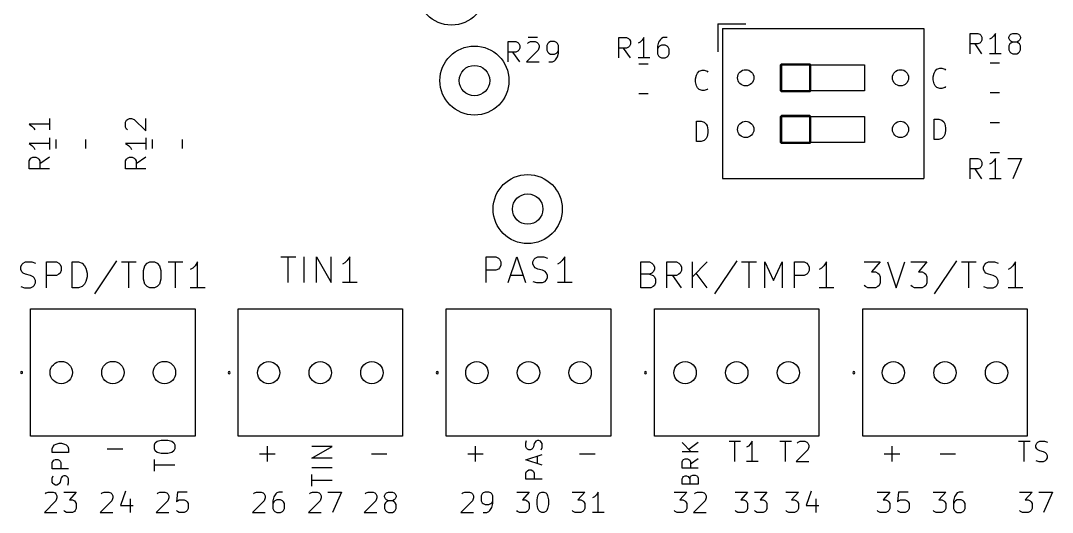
# Model space of a CAD drawing. Extents: x 112 to 236, y -130 to -74.
# Drawn here: x 185 to 235.8, y -130.1 to -105.9 of the extents above; entities that cross this region are included whole.
import ezdxf

# ---------------------------------------------------------------- set-up
doc = ezdxf.new("R2010")
doc.units = 0
doc.layers.add('LYELLOW', color=51, linetype='CONTINUOUS')

msp = doc.modelspace()

# ---------------------------------------------------------------- linework, layer by layer
at = {"layer": 'LYELLOW', "linetype": 'CONTINUOUS'}
for p, q in [((219.3525, -106.0825), (219.3525, -107.4655)), ((219.3525, -106.0825), (220.7355, -106.0825)), ((219.5925, -106.3225), (219.5925, -113.7025)), ((219.5925, -106.3225), (229.4925, -106.3225)), ((229.4925, -106.3225), (229.4925, -113.7025)), ((231.785714, -107.554819), (231.785714, -106.554819)), ((231.785714, -106.554819), (232.166666, -106.554819)), ((232.166666, -106.554819), (232.261904, -106.602438)), ((232.261904, -106.602438), (232.309523, -106.650057)), ((232.309523, -106.650057), (232.357142, -106.745295)), ((233.023809, -106.554819), (232.928571, -106.697676)), ((233.023809, -107.554819), (233.023809, -106.554819)), ((233.690476, -106.745295), (233.738095, -106.650057)), ((233.738095, -106.650057), (233.785714, -106.602438)), ((233.785714, -106.602438), (233.880952, -106.554819)), ((233.880952, -106.554819), (234.071428, -106.554819)), ((234.071428, -106.554819), (234.166666, -106.602438)), ((234.166666, -106.602438), (234.214285, -106.650057)), ((234.214285, -106.650057), (234.261904, -106.745295)), ((209.035714, -107.954819), (209.035714, -106.954819)), ((209.035714, -106.954819), (209.416666, -106.954819)), ((209.416666, -106.954819), (209.511904, -107.002438)), ((209.511904, -107.002438), (209.559523, -107.050057)), ((209.559523, -107.050057), (209.607142, -107.145295)), ((209.607142, -107.145295), (209.607142, -107.288152)), ((209.988095, -107.050057), (210.035714, -107.002438)), ((210.022936, -106.735), (210.477064, -106.735)), ((210.035714, -107.002438), (210.130952, -106.954819)), ((210.130952, -106.954819), (210.369047, -106.954819)), ((210.369047, -106.954819), (210.464285, -107.002438)), ((210.464285, -107.002438), (210.511904, -107.050057)), ((210.511904, -107.050057), (210.559523, -107.145295)), ((210.559523, -107.145295), (210.559523, -107.240533)), ((210.988095, -107.050057), (210.940476, -107.145295)), ((210.940476, -107.145295), (210.940476, -107.38339)), ((211.035714, -107.002438), (210.988095, -107.050057)), ((211.130952, -106.954819), (211.035714, -107.002438)), ((211.321428, -106.954819), (211.130952, -106.954819)), ((211.416666, -107.002438), (211.321428, -106.954819)), ((211.464285, -107.050057), (211.416666, -107.002438)), ((211.511904, -107.145295), (211.464285, -107.050057)), ((211.511904, -107.526247), (211.511904, -107.145295)), ((214.485714, -107.754819), (214.485714, -106.754819)), ((214.485714, -106.754819), (214.866666, -106.754819)), ((214.866666, -106.754819), (214.961904, -106.802438)), ((214.961904, -106.802438), (215.009523, -106.850057)), ((215.009523, -106.850057), (215.057142, -106.945295)), ((215.057142, -107.088152), (215.009523, -107.18339)), ((215.057142, -106.945295), (215.057142, -107.088152)), ((215.533333, -106.992914), (215.438095, -107.040533)), ((215.628571, -106.897676), (215.533333, -106.992914)), ((215.723809, -106.754819), (215.628571, -106.897676)), ((215.723809, -107.754819), (215.723809, -106.754819)), ((216.438095, -106.992914), (216.390476, -107.18339)), ((216.533333, -106.850057), (216.438095, -106.992914)), ((216.580952, -107.135771), (216.485714, -107.18339)), ((216.580952, -106.802438), (216.533333, -106.850057)), ((216.67619, -106.754819), (216.580952, -106.802438)), ((216.771428, -107.135771), (216.580952, -107.135771)), ((216.866666, -106.754819), (216.67619, -106.754819)), ((216.866666, -107.18339), (216.771428, -107.135771)), ((232.166666, -107.078628), (231.785714, -107.078628)), ((232.357142, -107.554819), (232.023809, -107.078628)), ((232.261904, -107.031009), (232.166666, -107.078628)), ((232.309523, -106.98339), (232.261904, -107.031009)), ((232.357142, -106.888152), (232.309523, -106.98339)), ((232.357142, -106.745295), (232.357142, -106.888152)), ((232.833333, -106.792914), (232.738095, -106.840533)), ((232.928571, -106.697676), (232.833333, -106.792914)), ((233.690476, -106.792914), (233.690476, -106.745295)), ((233.738095, -106.888152), (233.690476, -106.792914)), ((233.738095, -107.078628), (233.690476, -107.173866)), ((233.785714, -106.935771), (233.738095, -106.888152)), ((233.785714, -107.031009), (233.738095, -107.078628)), ((233.880952, -106.98339), (233.785714, -106.935771)), ((233.880952, -106.98339), (233.785714, -107.031009)), ((234.071428, -106.98339), (233.880952, -106.98339)), ((234.166666, -106.935771), (234.071428, -106.98339)), ((234.166666, -107.031009), (234.071428, -106.98339)), ((234.214285, -106.888152), (234.166666, -106.935771)), ((234.214285, -107.078628), (234.166666, -107.031009)), ((234.261904, -106.792914), (234.214285, -106.888152)), ((234.261904, -107.173866), (234.214285, -107.078628)), ((234.261904, -106.745295), (234.261904, -106.792914)), ((209.416666, -107.478628), (209.035714, -107.478628)), ((209.607142, -107.954819), (209.273809, -107.478628)), ((209.511904, -107.431009), (209.416666, -107.478628)), ((209.559523, -107.38339), (209.511904, -107.431009)), ((209.607142, -107.288152), (209.559523, -107.38339)), ((210.511904, -107.38339), (209.940476, -107.954819)), ((210.559523, -107.240533), (210.511904, -107.38339)), ((210.940476, -107.38339), (210.988095, -107.478628)), ((210.988095, -107.478628), (211.035714, -107.526247)), ((211.035714, -107.526247), (211.130952, -107.573866)), ((211.130952, -107.573866), (211.321428, -107.573866)), ((211.321428, -107.573866), (211.416666, -107.526247)), ((211.416666, -107.526247), (211.464285, -107.478628)), ((211.464285, -107.478628), (211.511904, -107.38339)), ((211.464285, -107.716723), (211.511904, -107.526247)), ((214.866666, -107.278628), (214.485714, -107.278628)), ((215.057142, -107.754819), (214.723809, -107.278628)), ((214.961904, -107.231009), (214.866666, -107.278628)), ((215.009523, -107.18339), (214.961904, -107.231009)), ((216.390476, -107.18339), (216.390476, -107.564342)), ((216.438095, -107.231009), (216.390476, -107.326247)), ((216.390476, -107.564342), (216.438095, -107.65958)), ((216.485714, -107.18339), (216.438095, -107.231009)), ((216.438095, -107.65958), (216.485714, -107.7072)), ((216.914285, -107.231009), (216.866666, -107.18339)), ((216.866666, -107.7072), (216.914285, -107.65958)), ((216.961904, -107.326247), (216.914285, -107.231009)), ((216.914285, -107.65958), (216.961904, -107.564342)), ((216.961904, -107.564342), (216.961904, -107.326247)), ((233.309523, -107.554819), (232.738095, -107.554819)), ((233.690476, -107.173866), (233.690476, -107.364342)), ((233.690476, -107.364342), (233.738095, -107.45958)), ((233.738095, -107.45958), (233.785714, -107.5072)), ((233.785714, -107.5072), (233.880952, -107.554819)), ((233.880952, -107.554819), (234.071428, -107.554819)), ((234.071428, -107.554819), (234.166666, -107.5072)), ((234.166666, -107.5072), (234.214285, -107.45958)), ((234.214285, -107.45958), (234.261904, -107.364342)), ((234.261904, -107.364342), (234.261904, -107.173866)), ((209.940476, -107.954819), (210.559523, -107.954819)), ((211.035714, -107.954819), (211.22619, -107.954819)), ((211.22619, -107.954819), (211.321428, -107.9072)), ((211.321428, -107.9072), (211.369047, -107.85958)), ((211.369047, -107.85958), (211.464285, -107.716723)), ((216.009523, -107.754819), (215.438095, -107.754819)), ((215.927065, -108.065001), (215.472935, -108.065001)), ((216.485714, -107.7072), (216.580952, -107.754819)), ((216.580952, -107.754819), (216.771428, -107.754819)), ((216.771428, -107.754819), (216.866666, -107.7072)), ((222.4525, -108.1075), (222.457067, -108.084539)), ((222.4525, -109.3775), (222.4525, -108.1075)), ((222.457067, -108.084539), (222.489539, -108.052067)), ((222.489539, -108.052067), (222.5125, -108.0475)), ((222.5125, -108.0475), (223.865833, -108.0475)), ((222.5125, -108.1075), (226.5725, -108.1075)), ((222.5125, -109.3775), (222.5125, -108.1075)), ((223.865833, -108.0475), (223.888794, -108.052067)), ((223.865833, -108.1075), (223.865833, -109.3775)), ((223.888794, -108.052067), (223.921266, -108.084539)), ((223.921266, -108.084539), (223.925833, -108.1075)), ((223.925833, -108.1075), (223.925833, -109.3775)), ((226.5725, -108.1075), (226.5725, -109.3775)), ((233.227065, -108.015001), (232.772935, -108.015001)), ((218.256265, -108.80099), (218.303884, -108.610514)), ((218.303884, -108.610514), (218.351503, -108.515276)), ((218.351503, -108.515276), (218.446741, -108.420038)), ((218.446741, -108.420038), (218.589598, -108.372419)), ((218.589598, -108.372419), (218.684836, -108.372419)), ((218.684836, -108.372419), (218.827693, -108.420038)), ((218.827693, -108.420038), (218.875312, -108.467657)), ((229.956265, -108.70099), (230.003884, -108.510514)), ((230.003884, -108.510514), (230.051503, -108.415276)), ((230.051503, -108.415276), (230.146741, -108.320038)), ((230.146741, -108.320038), (230.289598, -108.272419)), ((230.289598, -108.272419), (230.384836, -108.272419)), ((230.384836, -108.272419), (230.527693, -108.320038)), ((230.527693, -108.320038), (230.575312, -108.367657)), ((218.256265, -108.943847), (218.256265, -108.80099)), ((218.303884, -109.134323), (218.256265, -108.943847)), ((218.351503, -109.229561), (218.303884, -109.134323)), ((229.956265, -108.843847), (229.956265, -108.70099)), ((230.003884, -109.034323), (229.956265, -108.843847)), ((230.051503, -109.129561), (230.003884, -109.034323)), ((230.146741, -109.2248), (230.051503, -109.129561)), ((230.575312, -109.17718), (230.527693, -109.2248)), ((215.927065, -109.534999), (215.472935, -109.534999)), ((218.446741, -109.3248), (218.351503, -109.229561)), ((218.589598, -109.372419), (218.446741, -109.3248)), ((218.684836, -109.372419), (218.589598, -109.372419)), ((218.827693, -109.3248), (218.684836, -109.372419)), ((218.875312, -109.27718), (218.827693, -109.3248)), ((222.457067, -109.400461), (222.4525, -109.3775)), ((222.489539, -109.432933), (222.457067, -109.400461)), ((222.5125, -109.4375), (222.489539, -109.432933)), ((226.5725, -109.3775), (222.5125, -109.3775)), ((223.865833, -109.4375), (222.5125, -109.4375)), ((223.888794, -109.432933), (223.865833, -109.4375)), ((223.921266, -109.400461), (223.888794, -109.432933)), ((223.925833, -109.3775), (223.921266, -109.400461)), ((230.289598, -109.272419), (230.146741, -109.2248)), ((230.384836, -109.272419), (230.289598, -109.272419)), ((230.527693, -109.2248), (230.384836, -109.272419)), ((233.227065, -109.484999), (232.772935, -109.484999)), ((222.4525, -110.6475), (222.457067, -110.624539)), ((222.4525, -111.9175), (222.4525, -110.6475)), ((222.457067, -110.624539), (222.489539, -110.592067)), ((222.489539, -110.592067), (222.5125, -110.5875)), ((222.5125, -110.5875), (223.865833, -110.5875)), ((222.5125, -110.6475), (226.5725, -110.6475)), ((222.5125, -111.9175), (222.5125, -110.6475)), ((223.865833, -110.5875), (223.888794, -110.592067)), ((223.865833, -110.6475), (223.865833, -111.9175)), ((223.888794, -110.592067), (223.921266, -110.624539)), ((223.921266, -110.624539), (223.925833, -110.6475)), ((223.925833, -110.6475), (223.925833, -111.9175)), ((226.5725, -110.6475), (226.5725, -111.9175)), ((186.454819, -111.023809), (185.454819, -111.023809)), ((185.454819, -111.023809), (185.597676, -111.119047)), ((185.597676, -111.119047), (185.692914, -111.214285)), ((185.692914, -111.214285), (185.740533, -111.309523)), ((186.454819, -110.738095), (186.454819, -111.309523)), ((190.204819, -110.928571), (190.252438, -110.833333)), ((190.204819, -111.166666), (190.204819, -110.928571)), ((190.252438, -111.261904), (190.204819, -111.166666)), ((190.252438, -110.833333), (190.300057, -110.785714)), ((190.300057, -110.785714), (190.395295, -110.738095)), ((190.395295, -110.738095), (190.490533, -110.738095)), ((190.490533, -110.738095), (190.63339, -110.785714)), ((190.63339, -110.785714), (191.204819, -111.357142)), ((191.204819, -111.357142), (191.204819, -110.738095)), ((218.303884, -111.872419), (218.303884, -110.872419)), ((218.303884, -110.872419), (218.541979, -110.872419)), ((218.541979, -110.872419), (218.684836, -110.920038)), ((218.684836, -110.920038), (218.780074, -111.015276)), ((218.780074, -111.015276), (218.827693, -111.110514)), ((218.827693, -111.110514), (218.875312, -111.30099)), ((230.003884, -111.772419), (230.003884, -110.772419)), ((230.003884, -110.772419), (230.241979, -110.772419)), ((230.241979, -110.772419), (230.384836, -110.820038)), ((230.384836, -110.820038), (230.480074, -110.915276)), ((230.480074, -110.915276), (230.527693, -111.010514)), ((230.527693, -111.010514), (230.575312, -111.20099)), ((230.575312, -111.20099), (230.575312, -111.343847)), ((233.227068, -110.964995), (232.772938, -110.964995)), ((186.454819, -111.690476), (186.454819, -112.261904)), ((190.300057, -111.309523), (190.252438, -111.261904)), ((191.204819, -111.690476), (191.204819, -112.261904)), ((218.780074, -111.729561), (218.684836, -111.8248)), ((218.827693, -111.634323), (218.780074, -111.729561)), ((218.875312, -111.443847), (218.827693, -111.634323)), ((218.875312, -111.30099), (218.875312, -111.443847)), ((230.384836, -111.7248), (230.241979, -111.772419)), ((230.480074, -111.629561), (230.384836, -111.7248)), ((230.527693, -111.534323), (230.480074, -111.629561)), ((230.575312, -111.343847), (230.527693, -111.534323)), ((186.454819, -111.97619), (185.454819, -111.97619)), ((185.454819, -111.97619), (185.597676, -112.071428)), ((185.597676, -112.071428), (185.692914, -112.166666)), ((185.692914, -112.166666), (185.740533, -112.261904)), ((186.765001, -111.772936), (186.765, -112.227065)), ((188.235, -111.772935), (188.234999, -112.227064)), ((191.204819, -111.97619), (190.204819, -111.97619)), ((190.204819, -111.97619), (190.347676, -112.071428)), ((190.347676, -112.071428), (190.442914, -112.166666)), ((190.442914, -112.166666), (190.490533, -112.261904)), ((191.515001, -111.772936), (191.515, -112.227065)), ((192.985, -111.772935), (192.984999, -112.227064)), ((218.541979, -111.872419), (218.303884, -111.872419)), ((218.684836, -111.8248), (218.541979, -111.872419)), ((222.457067, -111.940461), (222.4525, -111.9175)), ((222.489539, -111.972933), (222.457067, -111.940461)), ((222.5125, -111.9775), (222.489539, -111.972933)), ((226.5725, -111.9175), (222.5125, -111.9175)), ((223.865833, -111.9775), (222.5125, -111.9775)), ((223.888794, -111.972933), (223.865833, -111.9775)), ((223.921266, -111.940461), (223.888794, -111.972933)), ((223.925833, -111.9175), (223.921266, -111.940461)), ((230.241979, -111.772419), (230.003884, -111.772419)), ((185.454819, -112.833333), (185.502438, -112.738095)), ((185.502438, -112.738095), (185.550057, -112.690476)), ((185.550057, -112.690476), (185.645295, -112.642857)), ((185.645295, -112.642857), (185.788152, -112.642857)), ((185.788152, -112.642857), (185.88339, -112.690476)), ((185.88339, -112.690476), (185.931009, -112.738095)), ((185.931009, -112.738095), (185.978628, -112.833333)), ((186.454819, -112.642857), (185.978628, -112.97619)), ((190.204819, -112.833333), (190.252438, -112.738095)), ((190.252438, -112.738095), (190.300057, -112.690476)), ((190.300057, -112.690476), (190.395295, -112.642857)), ((190.395295, -112.642857), (190.538152, -112.642857)), ((190.538152, -112.642857), (190.63339, -112.690476)), ((190.63339, -112.690476), (190.681009, -112.738095)), ((190.681009, -112.738095), (190.728628, -112.833333)), ((191.204819, -112.642857), (190.728628, -112.97619)), ((231.785717, -113.704819), (231.785717, -112.704819)), ((231.785717, -112.704819), (232.166669, -112.704819)), ((232.166669, -112.704819), (232.261907, -112.752438)), ((233.227068, -112.434993), (232.772938, -112.434993)), ((233.023812, -112.704819), (232.928574, -112.847676)), ((233.023812, -113.704819), (233.023812, -112.704819)), ((233.64286, -112.704819), (234.309526, -112.704819)), ((234.309526, -112.704819), (233.880955, -113.704819)), ((185.454819, -113.214285), (185.454819, -112.833333)), ((186.454819, -113.214285), (185.454819, -113.214285)), ((185.978628, -112.833333), (185.978628, -113.214285)), ((190.204819, -113.214285), (190.204819, -112.833333)), ((191.204819, -113.214285), (190.204819, -113.214285)), ((190.728628, -112.833333), (190.728628, -113.214285)), ((232.166669, -113.228628), (231.785717, -113.228628)), ((232.357145, -113.704819), (232.023812, -113.228628)), ((232.261907, -113.181009), (232.166669, -113.228628)), ((232.261907, -112.752438), (232.309526, -112.800057)), ((232.309526, -113.13339), (232.261907, -113.181009)), ((232.309526, -112.800057), (232.357145, -112.895295)), ((232.357145, -113.038152), (232.309526, -113.13339)), ((232.357145, -112.895295), (232.357145, -113.038152)), ((232.833336, -112.942914), (232.738098, -112.990533)), ((232.928574, -112.847676), (232.833336, -112.942914)), ((219.5925, -113.7025), (229.4925, -113.7025)), ((233.309526, -113.704819), (232.738098, -113.704819)), ((185.165238, -117.864794), (185.28619, -117.804318)), ((185.28619, -117.804318), (185.588571, -117.804318)), ((185.588571, -117.804318), (185.77, -117.864794)), ((186.314285, -119.074318), (186.314285, -117.804318)), ((186.314285, -117.804318), (186.798095, -117.804318)), ((186.798095, -117.804318), (186.919047, -117.864794)), ((187.584285, -119.074318), (187.584285, -117.804318)), ((187.584285, -117.804318), (187.886666, -117.804318)), ((187.886666, -117.804318), (188.068095, -117.864794)), ((189.761428, -117.743842), (188.672857, -119.376699)), ((190.003333, -117.804318), (190.729047, -117.804318)), ((190.36619, -119.074318), (190.36619, -117.804318)), ((191.273333, -117.864794), (191.394285, -117.804318)), ((191.394285, -117.804318), (191.63619, -117.804318)), ((191.63619, -117.804318), (191.757142, -117.864794)), ((192.301428, -117.804318), (193.027142, -117.804318)), ((192.664285, -119.074318), (192.664285, -117.804318)), ((193.752856, -117.804318), (193.631904, -117.985746)), ((193.752856, -119.074318), (193.752856, -117.804318)), ((197.854762, -117.549318), (198.580476, -117.549318)), ((198.217619, -118.819318), (198.217619, -117.549318)), ((199.003809, -118.819318), (199.003809, -117.549318)), ((199.608571, -118.819318), (199.608571, -117.549318)), ((199.608571, -117.549318), (200.334286, -118.819318)), ((200.334286, -118.819318), (200.334286, -117.549318)), ((201.120476, -117.730746), (200.999524, -117.851699)), ((201.241428, -117.549318), (201.120476, -117.730746)), ((201.241428, -118.819318), (201.241428, -117.549318)), ((207.953571, -118.819318), (207.953571, -117.549318)), ((207.953571, -117.549318), (208.437381, -117.549318)), ((208.437381, -117.549318), (208.558333, -117.609794)), ((208.558333, -117.609794), (208.61881, -117.67027)), ((208.61881, -117.67027), (208.679286, -117.791222)), ((208.679286, -117.791222), (208.679286, -117.972651)), ((209.042143, -118.819318), (209.465476, -117.549318)), ((209.465476, -117.549318), (209.88881, -118.819318)), ((210.251666, -117.791222), (210.312142, -117.67027)), ((210.251666, -117.912175), (210.251666, -117.791222)), ((210.312142, -117.67027), (210.372619, -117.609794)), ((210.372619, -117.609794), (210.493571, -117.549318)), ((210.493571, -117.549318), (210.795952, -117.549318)), ((210.795952, -117.549318), (210.977381, -117.609794)), ((211.703095, -117.730746), (211.582143, -117.851699)), ((211.824047, -117.549318), (211.703095, -117.730746)), ((211.824047, -118.819318), (211.824047, -117.549318)), ((215.572856, -119.074318), (215.572856, -117.804318)), ((215.572856, -117.804318), (215.99619, -117.804318)), ((215.99619, -117.804318), (216.117142, -117.864794)), ((216.842856, -119.074318), (216.842856, -117.804318)), ((216.842856, -117.804318), (217.326666, -117.804318)), ((217.326666, -117.804318), (217.447618, -117.864794)), ((218.112856, -119.074318), (218.112856, -117.804318)), ((218.838571, -117.804318), (218.112856, -118.530032)), ((220.289999, -117.743842), (219.201428, -119.376699)), ((220.531904, -117.804318), (221.257618, -117.804318)), ((220.894761, -119.074318), (220.894761, -117.804318)), ((221.680951, -119.074318), (221.680951, -117.804318)), ((221.680951, -117.804318), (222.104285, -118.711461)), ((222.104285, -118.711461), (222.527618, -117.804318)), ((222.527618, -117.804318), (222.527618, -119.074318)), ((223.13238, -119.074318), (223.13238, -117.804318)), ((223.13238, -117.804318), (223.61619, -117.804318)), ((223.61619, -117.804318), (223.737142, -117.864794)), ((224.704761, -117.804318), (224.583809, -117.985746)), ((224.704761, -119.074318), (224.704761, -117.804318)), ((226.569047, -117.804318), (227.355238, -117.804318)), ((227.355238, -117.804318), (226.931904, -118.288127)), ((227.718095, -117.804318), (228.141428, -119.074318)), ((228.141428, -119.074318), (228.564762, -117.804318)), ((228.867142, -117.804318), (229.653333, -117.804318)), ((229.653333, -117.804318), (229.229999, -118.288127)), ((231.104761, -117.743842), (230.01619, -119.376699)), ((231.346666, -117.804318), (232.07238, -117.804318)), ((231.709523, -119.074318), (231.709523, -117.804318)), ((232.55619, -117.864794), (232.677142, -117.804318)), ((232.677142, -117.804318), (232.979523, -117.804318)), ((232.979523, -117.804318), (233.160952, -117.864794)), ((234.007618, -117.804318), (233.886666, -117.985746)), ((234.007618, -119.074318), (234.007618, -117.804318)), ((185.044285, -118.046222), (185.104761, -117.92527)), ((185.044285, -118.167175), (185.044285, -118.046222)), ((185.104761, -118.288127), (185.044285, -118.167175)), ((185.104761, -117.92527), (185.165238, -117.864794)), ((185.165238, -118.348603), (185.104761, -118.288127)), ((186.919047, -117.864794), (186.979524, -117.92527)), ((186.979524, -117.92527), (187.04, -118.046222)), ((187.04, -118.227651), (186.979524, -118.348603)), ((187.04, -118.046222), (187.04, -118.227651)), ((188.068095, -117.864794), (188.189047, -117.985746)), ((188.189047, -117.985746), (188.249524, -118.106699)), ((188.249524, -118.106699), (188.31, -118.348603)), ((191.091904, -118.227651), (191.15238, -117.985746)), ((191.091904, -118.650984), (191.091904, -118.227651)), ((191.15238, -117.985746), (191.273333, -117.864794)), ((191.757142, -117.864794), (191.878095, -117.985746)), ((191.878095, -117.985746), (191.938571, -118.227651)), ((191.938571, -118.227651), (191.938571, -118.650984)), ((193.510952, -118.106699), (193.389999, -118.167175)), ((193.631904, -117.985746), (193.510952, -118.106699)), ((200.999524, -117.851699), (200.878571, -117.912175)), ((208.437381, -118.214556), (207.953571, -118.214556)), ((208.558333, -118.15408), (208.437381, -118.214556)), ((208.61881, -118.093603), (208.558333, -118.15408)), ((208.679286, -117.972651), (208.61881, -118.093603)), ((210.312142, -118.033127), (210.251666, -117.912175)), ((210.372619, -118.093603), (210.312142, -118.033127)), ((210.493571, -118.15408), (210.372619, -118.093603)), ((210.735476, -118.214556), (210.493571, -118.15408)), ((210.856428, -118.275032), (210.735476, -118.214556)), ((210.916904, -118.335508), (210.856428, -118.275032)), ((211.582143, -117.851699), (211.46119, -117.912175)), ((216.117142, -117.864794), (216.177618, -117.92527)), ((216.177618, -118.288127), (216.117142, -118.348603)), ((216.177618, -117.92527), (216.238095, -118.046222)), ((216.238095, -118.167175), (216.177618, -118.288127)), ((216.238095, -118.046222), (216.238095, -118.167175)), ((217.447618, -117.864794), (217.508095, -117.92527)), ((217.508095, -117.92527), (217.568571, -118.046222)), ((217.568571, -118.227651), (217.508095, -118.348603)), ((217.568571, -118.046222), (217.568571, -118.227651)), ((223.737142, -117.864794), (223.797619, -117.92527)), ((223.797619, -117.92527), (223.858095, -118.046222)), ((223.858095, -118.227651), (223.797619, -118.348603)), ((223.858095, -118.046222), (223.858095, -118.227651)), ((224.462857, -118.106699), (224.341904, -118.167175)), ((224.583809, -117.985746), (224.462857, -118.106699)), ((226.931904, -118.288127), (227.113333, -118.288127)), ((227.113333, -118.288127), (227.234285, -118.348603)), ((229.229999, -118.288127), (229.411428, -118.288127)), ((229.411428, -118.288127), (229.53238, -118.348603)), ((232.435237, -118.046222), (232.495713, -117.92527)), ((232.435237, -118.167175), (232.435237, -118.046222)), ((232.495713, -118.288127), (232.435237, -118.167175)), ((232.495713, -117.92527), (232.55619, -117.864794)), ((232.55619, -118.348603), (232.495713, -118.288127)), ((233.765714, -118.106699), (233.644761, -118.167175)), ((233.886666, -117.985746), (233.765714, -118.106699)), ((185.28619, -118.40908), (185.165238, -118.348603)), ((185.528095, -118.469556), (185.28619, -118.40908)), ((185.649047, -118.530032), (185.528095, -118.469556)), ((185.709523, -118.590508), (185.649047, -118.530032)), ((185.77, -118.711461), (185.709523, -118.590508)), ((185.709523, -118.953365), (185.77, -118.832413)), ((185.77, -118.832413), (185.77, -118.711461)), ((186.798095, -118.469556), (186.314285, -118.469556)), ((186.919047, -118.40908), (186.798095, -118.469556)), ((186.979524, -118.348603), (186.919047, -118.40908)), ((188.249524, -118.771937), (188.189047, -118.892889)), ((188.31, -118.530032), (188.249524, -118.771937)), ((188.31, -118.348603), (188.31, -118.530032)), ((191.15238, -118.892889), (191.091904, -118.650984)), ((191.938571, -118.650984), (191.878095, -118.892889)), ((201.604286, -118.819318), (200.878571, -118.819318)), ((209.163095, -118.456461), (209.767857, -118.456461)), ((210.251666, -118.758842), (210.433095, -118.819318)), ((210.433095, -118.819318), (210.735476, -118.819318)), ((210.735476, -118.819318), (210.856428, -118.758842)), ((210.856428, -118.758842), (210.916904, -118.698365)), ((210.977381, -118.456461), (210.916904, -118.335508)), ((210.916904, -118.698365), (210.977381, -118.577413)), ((210.977381, -118.577413), (210.977381, -118.456461)), ((212.186905, -118.819318), (211.46119, -118.819318)), ((215.99619, -118.40908), (215.572856, -118.40908)), ((216.117142, -118.348603), (215.99619, -118.40908)), ((215.99619, -118.40908), (216.177618, -118.469556)), ((216.177618, -118.469556), (216.238095, -118.530032)), ((216.238095, -118.530032), (216.298571, -118.650984)), ((216.298571, -118.832413), (216.238095, -118.953365)), ((216.298571, -118.650984), (216.298571, -118.832413)), ((217.326666, -118.469556), (216.842856, -118.469556)), ((217.568571, -119.074318), (217.145237, -118.469556)), ((217.447618, -118.40908), (217.326666, -118.469556)), ((217.508095, -118.348603), (217.447618, -118.40908)), ((218.838571, -119.074318), (218.294285, -118.348603)), ((223.61619, -118.469556), (223.13238, -118.469556)), ((223.737142, -118.40908), (223.61619, -118.469556)), ((223.797619, -118.348603), (223.737142, -118.40908)), ((227.234285, -118.348603), (227.294761, -118.40908)), ((227.294761, -118.40908), (227.355238, -118.530032)), ((227.355238, -118.832413), (227.294761, -118.953365)), ((227.355238, -118.530032), (227.355238, -118.832413)), ((229.53238, -118.348603), (229.592856, -118.40908)), ((229.592856, -118.40908), (229.653333, -118.530032)), ((229.653333, -118.832413), (229.592856, -118.953365)), ((229.653333, -118.530032), (229.653333, -118.832413)), ((232.677142, -118.40908), (232.55619, -118.348603)), ((232.919047, -118.469556), (232.677142, -118.40908)), ((233.039999, -118.530032), (232.919047, -118.469556)), ((233.100475, -118.590508), (233.039999, -118.530032)), ((233.160952, -118.711461), (233.100475, -118.590508)), ((233.100475, -118.953365), (233.160952, -118.832413)), ((233.160952, -118.832413), (233.160952, -118.711461)), ((185.044285, -119.013842), (185.225714, -119.074318)), ((185.225714, -119.074318), (185.528095, -119.074318)), ((185.528095, -119.074318), (185.649047, -119.013842)), ((185.649047, -119.013842), (185.709523, -118.953365)), ((187.886666, -119.074318), (187.584285, -119.074318)), ((188.068095, -119.013842), (187.886666, -119.074318)), ((188.189047, -118.892889), (188.068095, -119.013842)), ((191.273333, -119.013842), (191.15238, -118.892889)), ((191.394285, -119.074318), (191.273333, -119.013842)), ((191.63619, -119.074318), (191.394285, -119.074318)), ((191.757142, -119.013842), (191.63619, -119.074318)), ((191.878095, -118.892889), (191.757142, -119.013842)), ((194.115714, -119.074318), (193.389999, -119.074318)), ((216.056666, -119.074318), (215.572856, -119.074318)), ((216.177618, -119.013842), (216.056666, -119.074318)), ((216.238095, -118.953365), (216.177618, -119.013842)), ((225.067619, -119.074318), (224.341904, -119.074318)), ((226.629523, -119.013842), (226.569047, -118.953365)), ((226.750476, -119.074318), (226.629523, -119.013842)), ((227.113333, -119.074318), (226.750476, -119.074318)), ((227.234285, -119.013842), (227.113333, -119.074318)), ((227.294761, -118.953365), (227.234285, -119.013842)), ((228.927618, -119.013842), (228.867142, -118.953365)), ((229.048571, -119.074318), (228.927618, -119.013842)), ((229.411428, -119.074318), (229.048571, -119.074318)), ((229.53238, -119.013842), (229.411428, -119.074318)), ((229.592856, -118.953365), (229.53238, -119.013842)), ((232.435237, -119.013842), (232.616666, -119.074318)), ((232.616666, -119.074318), (232.919047, -119.074318)), ((232.919047, -119.074318), (233.039999, -119.013842)), ((233.039999, -119.013842), (233.100475, -118.953365)), ((234.370476, -119.074318), (233.644761, -119.074318)), ((185.53, -120.105), (193.63, -120.105)), ((185.53, -126.375), (185.53, -120.105)), ((193.63, -120.105), (193.63, -126.375)), ((195.74, -120.11), (203.84, -120.11)), ((195.74, -126.38), (195.74, -120.11)), ((203.84, -120.11), (203.84, -126.38)), ((205.99, -120.11), (214.09, -120.11)), ((205.99, -126.38), (205.99, -120.11)), ((214.09, -120.11), (214.09, -126.38)), ((216.24, -120.11), (224.34, -120.11)), ((216.24, -126.38), (216.24, -120.11)), ((224.34, -120.11), (224.34, -126.38)), ((226.49, -120.11), (234.59, -120.11)), ((226.49, -126.38), (226.49, -120.11)), ((234.59, -120.11), (234.59, -126.38)), ((193.63, -126.375), (185.53, -126.375)), ((203.84, -126.38), (195.74, -126.38)), ((214.09, -126.38), (205.99, -126.38)), ((224.34, -126.38), (216.24, -126.38)), ((234.59, -126.38), (226.49, -126.38)), ((186.596895, -126.991353), (186.63499, -126.877067)), ((186.63499, -126.877067), (186.71118, -126.800877)), ((186.71118, -126.800877), (186.787371, -126.762782)), ((186.787371, -126.762782), (186.939752, -126.724686)), ((186.939752, -126.724686), (187.054038, -126.724686)), ((187.054038, -126.724686), (187.206419, -126.762782)), ((187.206419, -126.762782), (187.282609, -126.800877)), ((187.282609, -126.800877), (187.3588, -126.877067)), ((187.3588, -126.877067), (187.396895, -126.991353)), ((191.622419, -126.803258), (191.670038, -126.70802)), ((191.622419, -126.993734), (191.622419, -126.803258)), ((191.670038, -126.70802), (191.765276, -126.612782)), ((191.765276, -126.612782), (191.955752, -126.565163)), ((191.955752, -126.565163), (192.289085, -126.565163)), ((192.289085, -126.565163), (192.479561, -126.612782)), ((192.479561, -126.612782), (192.5748, -126.70802)), ((192.5748, -126.70802), (192.622419, -126.803258)), ((192.622419, -126.803258), (192.622419, -126.993734)), ((197.184836, -127.622419), (197.184836, -126.860514)), ((199.372419, -127.45802), (200.372419, -126.886592)), ((200.372419, -126.886592), (199.372419, -126.886592)), ((207.434836, -127.622419), (207.434836, -126.860514)), ((209.906895, -126.703258), (209.94499, -126.588973)), ((209.906895, -126.893735), (209.906895, -126.703258)), ((209.94499, -126.969925), (209.906895, -126.893735)), ((210.287847, -126.893735), (210.249752, -126.969925)), ((210.325942, -126.741354), (210.287847, -126.893735)), ((210.364038, -126.665163), (210.325942, -126.741354)), ((210.402133, -126.627068), (210.364038, -126.665163)), ((210.478323, -126.588973), (210.402133, -126.627068)), ((210.554514, -126.588973), (210.478323, -126.588973)), ((210.630704, -126.627068), (210.554514, -126.588973)), ((210.6688, -126.665163), (210.630704, -126.627068)), ((210.706895, -126.741354), (210.6688, -126.665163)), ((210.6688, -127.046116), (210.706895, -126.93183)), ((210.706895, -126.93183), (210.706895, -126.741354)), ((217.596895, -126.686591), (218.054038, -127.143734)), ((218.396895, -126.686591), (217.939752, -127.029449)), ((219.911027, -126.622419), (220.482455, -126.622419)), ((220.196741, -127.622419), (220.196741, -126.622419)), ((220.863408, -126.860514), (220.76817, -126.908133)), ((220.958646, -126.765276), (220.863408, -126.860514)), ((221.053884, -126.622419), (220.958646, -126.765276)), ((221.053884, -127.622419), (221.053884, -126.622419)), ((222.411027, -126.622419), (222.982455, -126.622419)), ((222.696741, -127.622419), (222.696741, -126.622419)), ((223.26817, -126.717657), (223.315789, -126.670038)), ((223.315789, -126.670038), (223.411027, -126.622419)), ((223.411027, -126.622419), (223.649122, -126.622419)), ((223.649122, -126.622419), (223.74436, -126.670038)), ((223.74436, -126.670038), (223.791979, -126.717657)), ((223.791979, -126.717657), (223.839598, -126.812895)), ((223.839598, -126.908133), (223.791979, -127.05099)), ((223.839598, -126.812895), (223.839598, -126.908133)), ((227.934836, -127.622419), (227.934836, -126.860514)), ((234.161027, -126.622419), (234.732455, -126.622419)), ((234.446741, -127.622419), (234.446741, -126.622419)), ((235.01817, -126.812895), (235.065789, -126.717657)), ((235.01817, -126.908133), (235.01817, -126.812895)), ((235.065789, -127.003371), (235.01817, -126.908133)), ((235.065789, -126.717657), (235.113408, -126.670038)), ((235.113408, -126.670038), (235.208646, -126.622419)), ((235.208646, -126.622419), (235.446741, -126.622419)), ((235.446741, -126.622419), (235.589598, -126.670038)), ((186.596895, -127.181829), (186.596895, -126.991353)), ((187.396895, -127.181829), (186.596895, -127.181829)), ((187.396895, -126.991353), (187.396895, -127.181829)), ((189.303884, -126.991466), (190.065789, -126.991466)), ((191.670038, -127.088972), (191.622419, -126.993734)), ((191.765276, -127.18421), (191.670038, -127.088972)), ((191.955752, -127.231829), (191.765276, -127.18421)), ((192.289085, -127.231829), (191.955752, -127.231829)), ((192.479561, -127.18421), (192.289085, -127.231829)), ((192.5748, -127.088972), (192.479561, -127.18421)), ((192.622419, -126.993734), (192.5748, -127.088972)), ((196.803884, -127.241466), (197.565789, -127.241466)), ((200.372419, -127.45802), (199.372419, -127.45802)), ((202.303884, -127.241466), (203.065789, -127.241466)), ((207.053884, -127.241466), (207.815789, -127.241466)), ((209.906895, -127.541353), (210.706895, -127.274687)), ((209.983085, -127.00802), (209.94499, -126.969925)), ((210.059276, -127.046116), (209.983085, -127.00802)), ((210.135466, -127.046116), (210.059276, -127.046116)), ((210.211657, -127.00802), (210.135466, -127.046116)), ((210.249752, -126.969925), (210.211657, -127.00802)), ((210.478323, -127.73183), (210.478323, -127.350877)), ((212.553884, -127.241466), (213.315789, -127.241466)), ((218.396895, -127.143734), (217.596895, -127.143734)), ((223.791979, -127.05099), (223.220551, -127.622419)), ((227.553884, -127.241466), (228.315789, -127.241466)), ((230.303884, -127.241466), (231.065789, -127.241466)), ((235.113408, -127.05099), (235.065789, -127.003371)), ((235.208646, -127.098609), (235.113408, -127.05099)), ((235.399122, -127.146228), (235.208646, -127.098609)), ((235.49436, -127.193847), (235.399122, -127.146228)), ((235.541979, -127.241466), (235.49436, -127.193847)), ((235.589598, -127.336704), (235.541979, -127.241466)), ((235.541979, -127.52718), (235.589598, -127.431942)), ((235.589598, -127.431942), (235.589598, -127.336704)), ((186.596895, -127.677067), (186.63499, -127.600877)), ((186.596895, -127.981829), (186.596895, -127.677067)), ((187.396895, -127.981829), (186.596895, -127.981829)), ((186.63499, -127.600877), (186.673085, -127.562782)), ((186.673085, -127.562782), (186.749276, -127.524686)), ((186.749276, -127.524686), (186.863561, -127.524686)), ((186.863561, -127.524686), (186.939752, -127.562782)), ((186.939752, -127.562782), (186.977847, -127.600877)), ((186.977847, -127.600877), (187.015942, -127.677067)), ((187.015942, -127.677067), (187.015942, -127.981829)), ((191.622419, -128.088972), (191.622419, -127.517544)), ((192.622419, -127.803258), (191.622419, -127.803258)), ((200.372419, -127.93421), (199.372419, -127.93421)), ((210.706895, -127.80802), (209.906895, -127.541353)), ((217.596895, -127.638972), (217.63499, -127.562782)), ((217.596895, -127.943734), (217.596895, -127.638972)), ((218.396895, -127.943734), (217.596895, -127.943734)), ((217.63499, -127.562782), (217.673085, -127.524687)), ((217.673085, -127.524687), (217.749276, -127.486591)), ((217.749276, -127.486591), (217.863561, -127.486591)), ((217.863561, -127.486591), (217.939752, -127.524687)), ((217.939752, -127.524687), (217.977847, -127.562782)), ((217.977847, -127.562782), (218.015942, -127.638972)), ((218.396895, -127.486591), (218.015942, -127.753258)), ((218.015942, -127.638972), (218.015942, -127.943734)), ((221.339598, -127.622419), (220.76817, -127.622419)), ((223.220551, -127.622419), (223.839598, -127.622419)), ((235.01817, -127.5748), (235.161027, -127.622419)), ((235.161027, -127.622419), (235.399122, -127.622419)), ((235.399122, -127.622419), (235.49436, -127.5748)), ((235.49436, -127.5748), (235.541979, -127.52718)), ((186.596895, -128.438972), (186.63499, -128.324687)), ((186.596895, -128.629449), (186.596895, -128.438972)), ((187.015942, -128.477068), (186.977847, -128.629449)), ((187.054038, -128.400877), (187.015942, -128.477068)), ((187.092133, -128.362782), (187.054038, -128.400877)), ((187.168323, -128.324687), (187.092133, -128.362782)), ((187.244514, -128.324687), (187.168323, -128.324687)), ((187.320704, -128.362782), (187.244514, -128.324687)), ((187.3588, -128.400877), (187.320704, -128.362782)), ((187.396895, -128.477068), (187.3588, -128.400877)), ((187.396895, -128.667544), (187.396895, -128.477068)), ((199.372419, -128.838972), (199.372419, -128.267544)), ((209.906895, -128.188972), (209.94499, -128.112782)), ((209.906895, -128.493734), (209.906895, -128.188972)), ((209.94499, -128.112782), (209.983085, -128.074687)), ((209.983085, -128.074687), (210.059276, -128.036591)), ((210.059276, -128.036591), (210.173561, -128.036591)), ((210.173561, -128.036591), (210.249752, -128.074687)), ((210.249752, -128.074687), (210.287847, -128.112782)), ((210.287847, -128.112782), (210.325942, -128.188972)), ((210.325942, -128.188972), (210.325942, -128.493734)), ((217.596895, -128.477068), (217.63499, -128.400877)), ((217.596895, -128.743734), (217.596895, -128.477068)), ((217.63499, -128.400877), (217.673085, -128.362782)), ((217.673085, -128.362782), (217.749276, -128.324687)), ((217.749276, -128.324687), (217.825466, -128.324687)), ((217.825466, -128.324687), (217.901657, -128.362782)), ((217.901657, -128.362782), (217.939752, -128.400877)), ((217.939752, -128.400877), (217.977847, -128.477068)), ((217.977847, -128.477068), (218.015942, -128.362782)), ((217.977847, -128.477068), (217.977847, -128.743734)), ((218.015942, -128.362782), (218.054038, -128.324687)), ((218.054038, -128.324687), (218.130228, -128.286591)), ((218.130228, -128.286591), (218.244514, -128.286591)), ((218.244514, -128.286591), (218.320704, -128.324687)), ((218.320704, -128.324687), (218.3588, -128.362782)), ((218.3588, -128.362782), (218.396895, -128.438972)), ((218.396895, -128.438972), (218.396895, -128.743734)), ((186.63499, -128.705639), (186.596895, -128.629449)), ((186.673085, -128.743734), (186.63499, -128.705639)), ((186.749276, -128.78183), (186.673085, -128.743734)), ((186.825466, -128.78183), (186.749276, -128.78183)), ((186.901657, -128.743734), (186.825466, -128.78183)), ((186.939752, -128.705639), (186.901657, -128.743734)), ((186.977847, -128.629449), (186.939752, -128.705639)), ((187.3588, -128.78183), (187.396895, -128.667544)), ((200.372419, -128.553258), (199.372419, -128.553258)), ((210.706895, -128.493734), (209.906895, -128.493734)), ((218.396895, -128.743734), (217.596895, -128.743734)), ((186.256265, -129.217657), (186.303884, -129.170038)), ((186.303884, -129.170038), (186.399122, -129.122419)), ((186.399122, -129.122419), (186.637217, -129.122419)), ((186.637217, -129.122419), (186.732455, -129.170038)), ((186.732455, -129.170038), (186.780074, -129.217657)), ((186.780074, -129.217657), (186.827693, -129.312895)), ((186.827693, -129.408133), (186.780074, -129.55099)), ((186.827693, -129.312895), (186.827693, -129.408133)), ((187.161027, -129.122419), (187.780074, -129.122419)), ((187.780074, -129.122419), (187.446741, -129.503371)), ((187.446741, -129.503371), (187.589598, -129.503371)), ((187.589598, -129.503371), (187.684836, -129.55099)), ((189.006265, -129.217657), (189.053884, -129.170038)), ((189.053884, -129.170038), (189.149122, -129.122419)), ((189.149122, -129.122419), (189.387217, -129.122419)), ((189.387217, -129.122419), (189.482455, -129.170038)), ((189.482455, -129.170038), (189.530074, -129.217657)), ((189.530074, -129.217657), (189.577693, -129.312895)), ((189.577693, -129.408133), (189.530074, -129.55099)), ((189.577693, -129.312895), (189.577693, -129.408133)), ((190.196741, -129.0748), (189.958646, -129.789085)), ((190.434836, -129.455752), (190.434836, -130.122419)), ((191.756265, -129.217657), (191.803884, -129.170038)), ((191.803884, -129.170038), (191.899122, -129.122419)), ((191.899122, -129.122419), (192.137217, -129.122419)), ((192.137217, -129.122419), (192.232455, -129.170038)), ((192.232455, -129.170038), (192.280074, -129.217657)), ((192.280074, -129.217657), (192.327693, -129.312895)), ((192.327693, -129.408133), (192.280074, -129.55099)), ((192.327693, -129.312895), (192.327693, -129.408133)), ((192.756265, -129.122419), (192.708646, -129.598609)), ((193.232455, -129.122419), (192.756265, -129.122419)), ((192.756265, -129.55099), (192.851503, -129.503371)), ((192.851503, -129.503371), (193.089598, -129.503371)), ((193.089598, -129.503371), (193.184836, -129.55099)), ((196.506265, -129.217657), (196.553884, -129.170038)), ((196.553884, -129.170038), (196.649122, -129.122419)), ((196.649122, -129.122419), (196.887217, -129.122419)), ((196.887217, -129.122419), (196.982455, -129.170038)), ((196.982455, -129.170038), (197.030074, -129.217657)), ((197.030074, -129.217657), (197.077693, -129.312895)), ((197.077693, -129.408133), (197.030074, -129.55099)), ((197.077693, -129.312895), (197.077693, -129.408133)), ((197.506265, -129.360514), (197.458646, -129.55099)), ((197.601503, -129.217657), (197.506265, -129.360514)), ((197.649122, -129.503371), (197.553884, -129.55099)), ((197.649122, -129.170038), (197.601503, -129.217657)), ((197.74436, -129.122419), (197.649122, -129.170038)), ((197.839598, -129.503371), (197.649122, -129.503371)), ((197.934836, -129.122419), (197.74436, -129.122419)), ((197.934836, -129.55099), (197.839598, -129.503371)), ((199.256265, -129.217657), (199.303884, -129.170038)), ((199.303884, -129.170038), (199.399122, -129.122419)), ((199.399122, -129.122419), (199.637217, -129.122419)), ((199.637217, -129.122419), (199.732455, -129.170038)), ((199.732455, -129.170038), (199.780074, -129.217657)), ((199.780074, -129.217657), (199.827693, -129.312895)), ((199.827693, -129.408133), (199.780074, -129.55099)), ((199.827693, -129.312895), (199.827693, -129.408133)), ((200.161027, -129.122419), (200.827693, -129.122419)), ((200.827693, -129.122419), (200.399122, -130.122419)), ((202.006265, -129.217657), (202.053884, -129.170038)), ((202.053884, -129.170038), (202.149122, -129.122419)), ((202.149122, -129.122419), (202.387217, -129.122419)), ((202.387217, -129.122419), (202.482455, -129.170038)), ((202.482455, -129.170038), (202.530074, -129.217657)), ((202.530074, -129.217657), (202.577693, -129.312895)), ((202.577693, -129.408133), (202.530074, -129.55099)), ((202.577693, -129.312895), (202.577693, -129.408133)), ((202.958646, -129.312895), (203.006265, -129.217657)), ((202.958646, -129.360514), (202.958646, -129.312895)), ((203.006265, -129.455752), (202.958646, -129.360514)), ((203.006265, -129.217657), (203.053884, -129.170038)), ((203.053884, -129.503371), (203.006265, -129.455752)), ((203.053884, -129.170038), (203.149122, -129.122419)), ((203.149122, -129.55099), (203.053884, -129.503371)), ((203.149122, -129.122419), (203.339598, -129.122419)), ((203.339598, -129.122419), (203.434836, -129.170038)), ((203.434836, -129.503371), (203.339598, -129.55099)), ((203.434836, -129.170038), (203.482455, -129.217657)), ((203.482455, -129.455752), (203.434836, -129.503371)), ((203.482455, -129.217657), (203.530074, -129.312895)), ((203.530074, -129.360514), (203.482455, -129.455752)), ((203.530074, -129.312895), (203.530074, -129.360514)), ((206.756265, -129.217657), (206.803884, -129.170038)), ((206.803884, -129.170038), (206.899122, -129.122419)), ((206.899122, -129.122419), (207.137217, -129.122419)), ((207.137217, -129.122419), (207.232455, -129.170038)), ((207.232455, -129.170038), (207.280074, -129.217657)), ((207.280074, -129.217657), (207.327693, -129.312895)), ((207.327693, -129.408133), (207.280074, -129.55099)), ((207.327693, -129.312895), (207.327693, -129.408133)), ((207.756265, -129.217657), (207.708646, -129.312895)), ((207.708646, -129.312895), (207.708646, -129.55099)), ((207.803884, -129.170038), (207.756265, -129.217657)), ((207.899122, -129.122419), (207.803884, -129.170038)), ((208.089598, -129.122419), (207.899122, -129.122419)), ((208.184836, -129.170038), (208.089598, -129.122419)), ((208.232455, -129.217657), (208.184836, -129.170038)), ((208.280074, -129.312895), (208.232455, -129.217657)), ((208.280074, -129.693847), (208.280074, -129.312895)), ((209.458646, -129.122419), (210.077693, -129.122419)), ((210.077693, -129.122419), (209.74436, -129.503371)), ((209.74436, -129.503371), (209.887217, -129.503371)), ((209.887217, -129.503371), (209.982455, -129.55099)), ((210.458646, -129.503371), (210.506265, -129.312895)), ((210.458646, -129.741466), (210.458646, -129.503371)), ((210.506265, -129.312895), (210.553884, -129.217657)), ((210.553884, -129.217657), (210.601503, -129.170038)), ((210.601503, -129.170038), (210.696741, -129.122419)), ((210.696741, -129.122419), (210.791979, -129.122419)), ((210.791979, -129.122419), (210.887217, -129.170038)), ((210.887217, -129.170038), (210.934836, -129.217657)), ((210.934836, -129.217657), (210.982455, -129.312895)), ((210.982455, -129.312895), (211.030074, -129.503371)), ((211.030074, -129.503371), (211.030074, -129.741466)), ((212.190476, -129.122419), (212.809523, -129.122419)), ((212.809523, -129.122419), (212.47619, -129.503371)), ((212.47619, -129.503371), (212.619047, -129.503371)), ((212.619047, -129.503371), (212.714285, -129.55099)), ((213.285714, -129.360514), (213.190476, -129.408133)), ((213.380952, -129.265276), (213.285714, -129.360514)), ((213.47619, -129.122419), (213.380952, -129.265276)), ((213.47619, -130.122419), (213.47619, -129.122419)), ((217.208646, -129.122419), (217.827693, -129.122419)), ((217.827693, -129.122419), (217.49436, -129.503371)), ((217.49436, -129.503371), (217.637217, -129.503371)), ((217.637217, -129.503371), (217.732455, -129.55099)), ((218.208646, -129.217657), (218.256265, -129.170038)), ((218.256265, -129.170038), (218.351503, -129.122419)), ((218.351503, -129.122419), (218.589598, -129.122419)), ((218.589598, -129.122419), (218.684836, -129.170038)), ((218.684836, -129.170038), (218.732455, -129.217657)), ((218.732455, -129.217657), (218.780074, -129.312895)), ((218.780074, -129.408133), (218.732455, -129.55099)), ((218.780074, -129.312895), (218.780074, -129.408133)), ((220.208646, -129.122419), (220.827693, -129.122419)), ((220.827693, -129.122419), (220.49436, -129.503371)), ((220.49436, -129.503371), (220.637217, -129.503371)), ((220.637217, -129.503371), (220.732455, -129.55099)), ((221.161027, -129.122419), (221.780074, -129.122419)), ((221.780074, -129.122419), (221.446741, -129.503371)), ((221.446741, -129.503371), (221.589598, -129.503371)), ((221.589598, -129.503371), (221.684836, -129.55099)), ((222.708646, -129.122419), (223.327693, -129.122419)), ((223.327693, -129.122419), (222.99436, -129.503371)), ((222.99436, -129.503371), (223.137217, -129.503371)), ((223.137217, -129.503371), (223.232455, -129.55099)), ((223.946741, -129.0748), (223.708646, -129.789085)), ((224.184836, -129.455752), (224.184836, -130.122419)), ((227.208646, -129.122419), (227.827693, -129.122419)), ((227.827693, -129.122419), (227.49436, -129.503371)), ((227.49436, -129.503371), (227.637217, -129.503371)), ((227.637217, -129.503371), (227.732455, -129.55099)), ((228.256265, -129.122419), (228.208646, -129.598609)), ((228.732455, -129.122419), (228.256265, -129.122419)), ((228.256265, -129.55099), (228.351503, -129.503371)), ((228.351503, -129.503371), (228.589598, -129.503371)), ((228.589598, -129.503371), (228.684836, -129.55099)), ((229.958646, -129.122419), (230.577693, -129.122419)), ((230.577693, -129.122419), (230.24436, -129.503371)), ((230.24436, -129.503371), (230.387217, -129.503371)), ((230.387217, -129.503371), (230.482455, -129.55099)), ((231.006265, -129.360514), (230.958646, -129.55099)), ((231.101503, -129.217657), (231.006265, -129.360514)), ((231.149122, -129.503371), (231.053884, -129.55099)), ((231.149122, -129.170038), (231.101503, -129.217657)), ((231.24436, -129.122419), (231.149122, -129.170038)), ((231.339598, -129.503371), (231.149122, -129.503371)), ((231.434836, -129.122419), (231.24436, -129.122419)), ((231.434836, -129.55099), (231.339598, -129.503371)), ((234.208646, -129.122419), (234.827693, -129.122419)), ((234.827693, -129.122419), (234.49436, -129.503371)), ((234.49436, -129.503371), (234.637217, -129.503371)), ((234.637217, -129.503371), (234.732455, -129.55099)), ((235.161027, -129.122419), (235.827693, -129.122419)), ((235.827693, -129.122419), (235.399122, -130.122419)), ((186.780074, -129.55099), (186.208646, -130.122419)), ((187.684836, -129.55099), (187.732455, -129.598609)), ((187.732455, -129.598609), (187.780074, -129.693847)), ((187.780074, -129.931942), (187.732455, -130.02718)), ((187.780074, -129.693847), (187.780074, -129.931942)), ((189.530074, -129.55099), (188.958646, -130.122419)), ((189.958646, -129.789085), (190.577693, -129.789085)), ((192.280074, -129.55099), (191.708646, -130.122419)), ((192.708646, -129.598609), (192.756265, -129.55099)), ((193.184836, -129.55099), (193.232455, -129.598609)), ((193.232455, -129.598609), (193.280074, -129.693847)), ((193.280074, -129.931942), (193.232455, -130.02718)), ((193.280074, -129.693847), (193.280074, -129.931942)), ((197.030074, -129.55099), (196.458646, -130.122419)), ((197.458646, -129.55099), (197.458646, -129.931942)), ((197.506265, -129.598609), (197.458646, -129.693847)), ((197.458646, -129.931942), (197.506265, -130.02718)), ((197.553884, -129.55099), (197.506265, -129.598609)), ((197.982455, -129.598609), (197.934836, -129.55099)), ((198.030074, -129.693847), (197.982455, -129.598609)), ((197.982455, -130.02718), (198.030074, -129.931942)), ((198.030074, -129.931942), (198.030074, -129.693847)), ((199.780074, -129.55099), (199.208646, -130.122419)), ((202.530074, -129.55099), (201.958646, -130.122419)), ((203.006265, -129.646228), (202.958646, -129.741466)), ((202.958646, -129.741466), (202.958646, -129.931942)), ((202.958646, -129.931942), (203.006265, -130.02718)), ((203.053884, -129.598609), (203.006265, -129.646228)), ((203.149122, -129.55099), (203.053884, -129.598609)), ((203.339598, -129.55099), (203.149122, -129.55099)), ((203.434836, -129.598609), (203.339598, -129.55099)), ((203.482455, -129.646228), (203.434836, -129.598609)), ((203.530074, -129.741466), (203.482455, -129.646228)), ((203.482455, -130.02718), (203.530074, -129.931942)), ((203.530074, -129.931942), (203.530074, -129.741466)), ((207.280074, -129.55099), (206.708646, -130.122419)), ((207.708646, -129.55099), (207.756265, -129.646228)), ((207.756265, -129.646228), (207.803884, -129.693847)), ((207.803884, -129.693847), (207.899122, -129.741466)), ((207.899122, -129.741466), (208.089598, -129.741466)), ((208.089598, -129.741466), (208.184836, -129.693847)), ((208.137217, -130.02718), (208.232455, -129.884323)), ((208.184836, -129.693847), (208.232455, -129.646228)), ((208.232455, -129.646228), (208.280074, -129.55099)), ((208.232455, -129.884323), (208.280074, -129.693847)), ((209.982455, -129.55099), (210.030074, -129.598609)), ((210.030074, -129.598609), (210.077693, -129.693847)), ((210.077693, -129.931942), (210.030074, -130.02718)), ((210.077693, -129.693847), (210.077693, -129.931942)), ((210.506265, -129.931942), (210.458646, -129.741466)), ((210.553884, -130.02718), (210.506265, -129.931942)), ((210.982455, -129.931942), (210.934836, -130.02718)), ((211.030074, -129.741466), (210.982455, -129.931942)), ((212.714285, -129.55099), (212.761904, -129.598609)), ((212.761904, -129.598609), (212.809523, -129.693847)), ((212.809523, -129.931942), (212.761904, -130.02718)), ((212.809523, -129.693847), (212.809523, -129.931942)), ((217.732455, -129.55099), (217.780074, -129.598609)), ((217.780074, -129.598609), (217.827693, -129.693847)), ((217.827693, -129.931942), (217.780074, -130.02718)), ((217.827693, -129.693847), (217.827693, -129.931942)), ((218.732455, -129.55099), (218.161027, -130.122419)), ((220.732455, -129.55099), (220.780074, -129.598609)), ((220.780074, -129.598609), (220.827693, -129.693847)), ((220.827693, -129.931942), (220.780074, -130.02718)), ((220.827693, -129.693847), (220.827693, -129.931942)), ((221.684836, -129.55099), (221.732455, -129.598609)), ((221.732455, -129.598609), (221.780074, -129.693847)), ((221.780074, -129.931942), (221.732455, -130.02718)), ((221.780074, -129.693847), (221.780074, -129.931942)), ((223.232455, -129.55099), (223.280074, -129.598609)), ((223.280074, -129.598609), (223.327693, -129.693847)), ((223.327693, -129.931942), (223.280074, -130.02718)), ((223.327693, -129.693847), (223.327693, -129.931942)), ((223.708646, -129.789085), (224.327693, -129.789085)), ((227.732455, -129.55099), (227.780074, -129.598609)), ((227.780074, -129.598609), (227.827693, -129.693847)), ((227.827693, -129.931942), (227.780074, -130.02718)), ((227.827693, -129.693847), (227.827693, -129.931942)), ((228.208646, -129.598609), (228.256265, -129.55099)), ((228.684836, -129.55099), (228.732455, -129.598609)), ((228.732455, -129.598609), (228.780074, -129.693847)), ((228.780074, -129.931942), (228.732455, -130.02718)), ((228.780074, -129.693847), (228.780074, -129.931942)), ((230.482455, -129.55099), (230.530074, -129.598609)), ((230.530074, -129.598609), (230.577693, -129.693847)), ((230.577693, -129.931942), (230.530074, -130.02718)), ((230.577693, -129.693847), (230.577693, -129.931942)), ((230.958646, -129.55099), (230.958646, -129.931942)), ((231.006265, -129.598609), (230.958646, -129.693847)), ((230.958646, -129.931942), (231.006265, -130.02718)), ((231.053884, -129.55099), (231.006265, -129.598609)), ((231.482455, -129.598609), (231.434836, -129.55099)), ((231.530074, -129.693847), (231.482455, -129.598609)), ((231.482455, -130.02718), (231.530074, -129.931942)), ((231.530074, -129.931942), (231.530074, -129.693847)), ((234.732455, -129.55099), (234.780074, -129.598609)), ((234.780074, -129.598609), (234.827693, -129.693847)), ((234.827693, -129.931942), (234.780074, -130.02718)), ((234.827693, -129.693847), (234.827693, -129.931942)), ((186.208646, -130.122419), (186.827693, -130.122419)), ((187.208646, -130.0748), (187.161027, -130.02718)), ((187.303884, -130.122419), (187.208646, -130.0748)), ((187.589598, -130.122419), (187.303884, -130.122419)), ((187.684836, -130.0748), (187.589598, -130.122419)), ((187.732455, -130.02718), (187.684836, -130.0748)), ((188.958646, -130.122419), (189.577693, -130.122419)), ((191.708646, -130.122419), (192.327693, -130.122419)), ((192.756265, -130.0748), (192.708646, -130.02718)), ((192.851503, -130.122419), (192.756265, -130.0748)), ((193.089598, -130.122419), (192.851503, -130.122419)), ((193.184836, -130.0748), (193.089598, -130.122419)), ((193.232455, -130.02718), (193.184836, -130.0748)), ((196.458646, -130.122419), (197.077693, -130.122419)), ((197.506265, -130.02718), (197.553884, -130.0748)), ((197.553884, -130.0748), (197.649122, -130.122419)), ((197.649122, -130.122419), (197.839598, -130.122419)), ((197.839598, -130.122419), (197.934836, -130.0748)), ((197.934836, -130.0748), (197.982455, -130.02718)), ((199.208646, -130.122419), (199.827693, -130.122419)), ((201.958646, -130.122419), (202.577693, -130.122419)), ((203.006265, -130.02718), (203.053884, -130.0748)), ((203.053884, -130.0748), (203.149122, -130.122419)), ((203.149122, -130.122419), (203.339598, -130.122419)), ((203.339598, -130.122419), (203.434836, -130.0748)), ((203.434836, -130.0748), (203.482455, -130.02718)), ((206.708646, -130.122419), (207.327693, -130.122419)), ((207.803884, -130.122419), (207.99436, -130.122419)), ((207.99436, -130.122419), (208.089598, -130.0748)), ((208.089598, -130.0748), (208.137217, -130.02718)), ((209.506265, -130.0748), (209.458646, -130.02718)), ((209.601503, -130.122419), (209.506265, -130.0748)), ((209.887217, -130.122419), (209.601503, -130.122419)), ((209.982455, -130.0748), (209.887217, -130.122419)), ((210.030074, -130.02718), (209.982455, -130.0748)), ((210.601503, -130.0748), (210.553884, -130.02718)), ((210.696741, -130.122419), (210.601503, -130.0748)), ((210.791979, -130.122419), (210.696741, -130.122419)), ((210.887217, -130.0748), (210.791979, -130.122419)), ((210.934836, -130.02718), (210.887217, -130.0748)), ((212.238095, -130.0748), (212.190476, -130.02718)), ((212.333333, -130.122419), (212.238095, -130.0748)), ((212.619047, -130.122419), (212.333333, -130.122419)), ((212.714285, -130.0748), (212.619047, -130.122419)), ((212.761904, -130.02718), (212.714285, -130.0748)), ((213.761904, -130.122419), (213.190476, -130.122419)), ((217.256265, -130.0748), (217.208646, -130.02718)), ((217.351503, -130.122419), (217.256265, -130.0748)), ((217.637217, -130.122419), (217.351503, -130.122419)), ((217.732455, -130.0748), (217.637217, -130.122419)), ((217.780074, -130.02718), (217.732455, -130.0748)), ((218.161027, -130.122419), (218.780074, -130.122419)), ((220.256265, -130.0748), (220.208646, -130.02718)), ((220.351503, -130.122419), (220.256265, -130.0748)), ((220.637217, -130.122419), (220.351503, -130.122419)), ((220.732455, -130.0748), (220.637217, -130.122419)), ((220.780074, -130.02718), (220.732455, -130.0748)), ((221.208646, -130.0748), (221.161027, -130.02718)), ((221.303884, -130.122419), (221.208646, -130.0748)), ((221.589598, -130.122419), (221.303884, -130.122419)), ((221.684836, -130.0748), (221.589598, -130.122419)), ((221.732455, -130.02718), (221.684836, -130.0748)), ((222.756265, -130.0748), (222.708646, -130.02718)), ((222.851503, -130.122419), (222.756265, -130.0748)), ((223.137217, -130.122419), (222.851503, -130.122419)), ((223.232455, -130.0748), (223.137217, -130.122419)), ((223.280074, -130.02718), (223.232455, -130.0748)), ((227.256265, -130.0748), (227.208646, -130.02718)), ((227.351503, -130.122419), (227.256265, -130.0748)), ((227.637217, -130.122419), (227.351503, -130.122419)), ((227.732455, -130.0748), (227.637217, -130.122419)), ((227.780074, -130.02718), (227.732455, -130.0748)), ((228.256265, -130.0748), (228.208646, -130.02718)), ((228.351503, -130.122419), (228.256265, -130.0748)), ((228.589598, -130.122419), (228.351503, -130.122419)), ((228.684836, -130.0748), (228.589598, -130.122419)), ((228.732455, -130.02718), (228.684836, -130.0748)), ((230.006265, -130.0748), (229.958646, -130.02718)), ((230.101503, -130.122419), (230.006265, -130.0748)), ((230.387217, -130.122419), (230.101503, -130.122419)), ((230.482455, -130.0748), (230.387217, -130.122419)), ((230.530074, -130.02718), (230.482455, -130.0748)), ((231.006265, -130.02718), (231.053884, -130.0748)), ((231.053884, -130.0748), (231.149122, -130.122419)), ((231.149122, -130.122419), (231.339598, -130.122419)), ((231.339598, -130.122419), (231.434836, -130.0748)), ((231.434836, -130.0748), (231.482455, -130.02718)), ((234.256265, -130.0748), (234.208646, -130.02718)), ((234.351503, -130.122419), (234.256265, -130.0748)), ((234.637217, -130.122419), (234.351503, -130.122419)), ((234.732455, -130.0748), (234.637217, -130.122419)), ((234.780074, -130.02718), (234.732455, -130.0748))]:
    msp.add_line(p, q, dxfattribs=at)
at = {"layer": 'LYELLOW'}
for centre, radius in [((206.25, -104.45), 1.7), ((207.38, -108.88), 1.7), ((207.38, -108.88), 0.75), ((220.7325, -108.7425), 0.4), ((228.3525, -108.7425), 0.4), ((220.7325, -111.2825), 0.4), ((228.3525, -111.2825), 0.4), ((210, -115.2), 1.7), ((210, -115.2), 0.75), ((187.04, -123.245), 0.55), ((189.58, -123.245), 0.55), ((192.12, -123.245), 0.55), ((197.25, -123.25), 0.55), ((199.79, -123.25), 0.55), ((202.33, -123.25), 0.55), ((207.5, -123.25), 0.55), ((210.04, -123.25), 0.55), ((212.58, -123.25), 0.55), ((217.75, -123.25), 0.55), ((220.29, -123.25), 0.55), ((222.83, -123.25), 0.55), ((228, -123.25), 0.55), ((230.54, -123.25), 0.55), ((233.08, -123.25), 0.55)]:
    msp.add_circle(centre, radius, dxfattribs=at)
for centre, start, end in [((185.09, -123.245), 0, 180), ((185.09, -123.245), -180, 0), ((195.3, -123.25), 0, 180), ((195.3, -123.25), -180, 0), ((205.55, -123.25), 0, 180), ((205.55, -123.25), -180, 0), ((215.8, -123.25), 0, 180), ((215.8, -123.25), -180, 0), ((226.05, -123.25), 0, 180), ((226.05, -123.25), -180, 0)]:
    msp.add_arc(centre, 0.05, start, end, dxfattribs=at)

doc.saveas('drawing.dxf')
